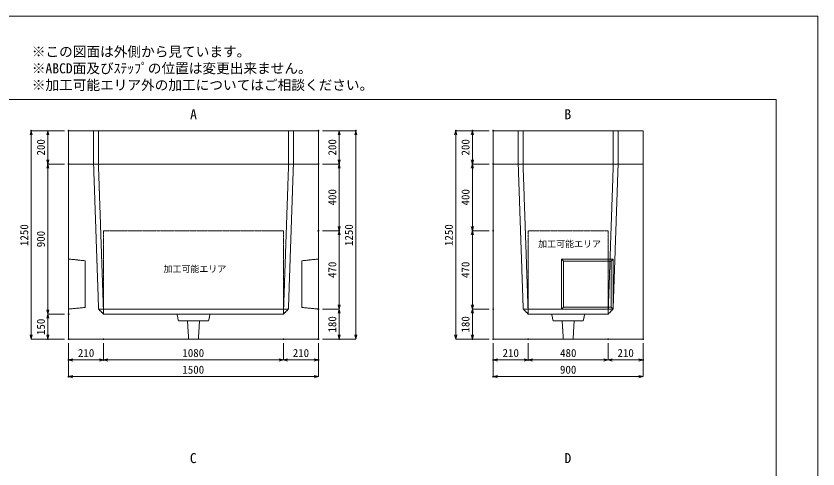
# Model space of a CAD drawing. Units: millimetres, scale not verified. Extents: x -3712 to 3712, y -2625 to 2625.
# Drawn here: x -1103 to 3712, y -91 to 2625 of the extents above; entities that cross this region are included whole.
import ezdxf
from ezdxf.enums import TextEntityAlignment as Align

# ---------------------------------------------------------------- set-up
doc = ezdxf.new("R2010")
doc.units = ezdxf.units.MM
doc.header["$LTSCALE"] = 10
doc.header["$PDMODE"] = 32
doc.header["$PDSIZE"] = 5
doc.linetypes.add('LONG_DASHED1', pattern=[7, 6, -1])
doc.linetypes.add('LONG_DOUBLE_CHAIN', pattern=[21.8, 18, -1, 0.6, -0.6, 0.6, -1])
for name, color, linetype, lineweight in [('0-0_D-TTL', 7, 'Continuous', 9), ('0-1_Defpoints', 7, 'Continuous', 9), ('0-3_D-TTL-TXT', 7, 'Continuous', 9), ('0-5_D-STR-STR5', 1, 'LONG_DOUBLE_CHAIN', 9), ('0-6_D-STR-DIM', 3, 'Continuous', 9), ('0-7_0', 7, 'Continuous', 9), ('0-8_D-STR', 7, 'LONG_DASHED1', 9)]:
    doc.layers.add(name, color=color, linetype=linetype, lineweight=lineweight)
doc.layers.add('0-4_D-STR-TXT', color=7, linetype='Continuous')
doc.styles.add('ＭＳ ゴシック', font='')
doc.styles.get('ＭＳ ゴシック').set_extended_font_data('MS Gothic')

# ---------------------------------------------------------------- blocks, each defined once
blk = doc.blocks.new('A$C4DE05FD1')
at = {"layer": '0-0_D-TTL', "color": 134}
for p, q in [((2000, 38000), (57400, 38000)), ((57400, 38000), (57400, 2000))]:
    blk.add_line(p, q, dxfattribs=at)
at = {"layer": '0-1_Defpoints', "color": 134}
for p, q in [((0, 42000), (59400, 42000)), ((59400, 42000), (59400, 0))]:
    blk.add_line(p, q, dxfattribs=at)
at = {"layer": '0-3_D-TTL-TXT', "style": 'ＭＳ ゴシック'}
for s, p in [('※この図面は外側から見ています。', (21630.46, 39907.83)), ('※ABCD面及びｽﾃｯﾌﾟの位置は変更出来ません。', (21630.46, 39107.83)), ('※加工可能エリア外の加工についてはご相談ください。', (21630.46, 38307.83))]:
    blk.add_text(s, height=481.1, dxfattribs=at).set_placement(p, align=Align.BOTTOM_LEFT)
blk = doc.blocks.new('A$C31CA379A')
at = {"layer": '0-4_D-STR-TXT', "style": 'ＭＳ ゴシック'}
for s, p in [('A', (-162.94, -1095.26)), ('B', (17819.31, -1095.26)), ('C', (-175.69, -17595.27)), ('D', (17819.31, -17595.27))]:
    blk.add_text(s, height=481.1, dxfattribs=at).set_placement(p, align=Align.BOTTOM_LEFT)
blk = doc.blocks.new('_Open30')
at = {"layer": '0-7_0'}
blk.add_line((0, 0), (-10, 0), dxfattribs=at)
blk.add_lwpolyline([(-10, 2.679), (0, 0), (-10, -2.679)], dxfattribs=at)
blk = doc.blocks.new('A$C2B62020E')
at = {"layer": '0-8_D-STR', "linetype": 'Continuous'}
for p, q in [((-7500, 0), (7500, 0)), ((-7500, 0), (-7500, -2000)), ((7500, 0), (7500, -2000)), ((-7500, -2000), (7500, -2000))]:
    blk.add_line(p, q, dxfattribs=at)
at = {"layer": '0-8_D-STR'}
for p, q in [((-6000, 0), (-6000, -2000)), ((-5700, 0), (-5700, -2000)), ((5700, 0), (5700, -2000)), ((6000, 0), (6000, -2000))]:
    blk.add_line(p, q, dxfattribs=at)
blk = doc.blocks.new('A$C26400E62')
at = {"layer": '0-8_D-STR', "linetype": 'Continuous'}
for p, q in [((-4500, 0), (4500, 0)), ((-4500, 0), (-4500, -2000)), ((4500, 0), (4500, -2000)), ((-4500, -2000), (4500, -2000))]:
    blk.add_line(p, q, dxfattribs=at)
at = {"layer": '0-8_D-STR'}
for p, q in [((-3000, 0), (-3000, -2000)), ((-2700, 0), (-2700, -2000)), ((2700, 0), (2700, -2000)), ((3000, 0), (3000, -2000))]:
    blk.add_line(p, q, dxfattribs=at)
blk = doc.blocks.new('A$C6FEE151A')
at = {"layer": '0-5_D-STR-STR5'}
for points in [[(5400, -4000), (-5400, -4000), (-5400, -8700)], [(5400, -4000), (5400, -8700), (-5400, -8700)]]:
    blk.add_lwpolyline(points, dxfattribs=at)
at = {"layer": '0-8_D-STR', "linetype": 'Continuous'}
for p, q in [((-7500, 0), (7500, 0)), ((7500, 0), (7500, -10500))]:
    blk.add_line(p, q, dxfattribs=at)
at = {"layer": '0-8_D-STR'}
for p, q in [((-6000, 0), (-5700, -8700)), ((-5710.3, 0), (-5400, -9000)), ((5710.3, 0), (5400, -9000)), ((6000, 0), (5700, -8700)), ((-7500, -5700), (-6500, -5800)), ((7500, -5700), (6500, -5800)), ((-6500, -8600), (-6500, -5800)), ((6500, -8600), (6500, -5800)), ((-7500, -8700), (-6500, -8600)), ((7500, -8700), (6500, -8600)), ((-5400, -9000), (-5700, -8700)), ((-5700, -8700), (5700, -8700)), ((-900, -9400), (-1000, -9000)), ((900, -9400), (1000, -9000)), ((-900, -9400), (900, -9400)), ((-360, -9400), (-294.1, -10500)), ((360, -9400), (294.1, -10500))]:
    blk.add_line(p, q, dxfattribs=at)
at = {"layer": '0-8_D-STR', "linetype": 'Continuous'}
blk.add_lwpolyline([(-7500, 0), (-7500, -10500), (7500, -10500)], dxfattribs=at)
at = {"layer": '0-8_D-STR'}
blk.add_lwpolyline([(-5400, -9000), (5400, -9000), (5700, -8700)], dxfattribs=at)
blk = doc.blocks.new('A$C3F8D5074')
at = {"layer": '0-5_D-STR-STR5'}
for points in [[(2400, -4000), (-2400, -4000), (-2400, -8700)], [(2400, -4000), (2400, -8700), (-2400, -8700)]]:
    blk.add_lwpolyline(points, dxfattribs=at)
at = {"layer": '0-8_D-STR', "linetype": 'Continuous'}
for p, q in [((-4500, 0), (4500, 0)), ((4500, 0), (4500, -10500)), ((-400, -5700), (2700, -5700)), ((-400, -5700), (-400, -8700)), ((-280, -5820), (-400, -5700)), ((2700, -5700), (2580, -5820)), ((2700, -5700), (2700, -8700)), ((-280, -5820), (2580, -5820)), ((-280, -5820), (-280, -8580)), ((2580, -5820), (2580, -8580)), ((-280, -8580), (-400, -8700)), ((-280, -8580), (2580, -8580)), ((2700, -8700), (2580, -8580)), ((-400, -8700), (2700, -8700))]:
    blk.add_line(p, q, dxfattribs=at)
at = {"layer": '0-8_D-STR'}
for p, q in [((-2710.3, 0), (-2400, -9000)), ((2710.3, 0), (2400, -9000)), ((3000, 0), (2700, -8700)), ((-2400, -9000), (-2700, -8700)), ((-2400, -9000), (2400, -9000)), ((-900, -9400), (-1000, -9000)), ((900, -9400), (1000, -9000)), ((2400, -9000), (2700, -8700)), ((-900, -9400), (900, -9400)), ((-360, -9400), (-294.1, -10500)), ((360, -9400), (294.1, -10500))]:
    blk.add_line(p, q, dxfattribs=at)
at = {"layer": '0-8_D-STR', "linetype": 'Continuous'}
blk.add_lwpolyline([(-4500, 0), (-4500, -10500), (4500, -10500)], dxfattribs=at)
at = {"layer": '0-8_D-STR'}
blk.add_lwpolyline([(-3000, 0), (-2700, -8700), (2700, -8700)], dxfattribs=at)

msp = doc.modelspace()

# ---------------------------------------------------------------- linework, layer by layer
at = {"layer": '0-1_Defpoints'}
for p in [(-1012.5, 1937.5), (-787.5, 1937.5), (-787.5, 1937.5), (712.5, 1937.5), (937.5, 1937.5), (1537.5, 1937.5), (1637.5, 1937.5), (1762.5, 1937.5), (-912.5, 1737.5), (-912.5, 1737.5), (-787.5, 1737.5), (-787.5, 1737.5), (712.5, 1737.5), (837.5, 1737.5), (1637.5, 1737.5), (1762.5, 1737.5), (1762.5, 1737.5), (712.5, 1337.5), (837.5, 1337.5), (1637.5, 1337.5), (1762.5, 1337.5), (712.5, 867.5), (1762.5, 867.5), (-787.5, 837.5), (-912.5, 687.5), (-787.5, 687.5), (-787.5, 687.5), (-577.5, 687.5), (502.5, 687.5), (712.5, 687.5), (837.5, 687.5), (1637.5, 687.5), (1762.5, 687.5), (1762.5, 687.5), (1972.5, 687.5), (2452.5, 687.5), (2662.5, 687.5), (-787.5, 562.5), (-577.5, 562.5), (712.5, 562.5), (1762.5, 562.5), (1972.5, 562.5), (2662.5, 562.5), (-787.5, 462.5), (1762.5, 462.5)]:
    msp.add_point(p, dxfattribs=at)
at = {"layer": '0-6_D-STR-DIM'}
for p, q in [((-812.5, 1937.5), (-1012.5, 1937.5)), ((-812.5, 1937.5), (-912.5, 1937.5)), ((737.5, 1937.5), (937.5, 1937.5)), ((737.5, 1937.5), (837.5, 1937.5)), ((1737.5, 1937.5), (1537.5, 1937.5)), ((1737.5, 1937.5), (1637.5, 1937.5)), ((-1012.5, 712.5), (-1012.5, 1912.5)), ((-912.5, 1912.5), (-912.5, 1762.5)), ((837.5, 1912.5), (837.5, 1762.5)), ((937.5, 712.5), (937.5, 1912.5)), ((1537.5, 712.5), (1537.5, 1912.5)), ((1637.5, 1762.5), (1637.5, 1912.5)), ((-812.5, 1737.5), (-912.5, 1737.5)), ((-812.5, 1737.5), (-912.5, 1737.5)), ((737.5, 1737.5), (837.5, 1737.5)), ((737.5, 1737.5), (837.5, 1737.5)), ((1737.5, 1737.5), (1637.5, 1737.5)), ((1737.5, 1737.5), (1637.5, 1737.5)), ((-912.5, 862.5), (-912.5, 1712.5)), ((837.5, 1712.5), (837.5, 1362.5)), ((1637.5, 1362.5), (1637.5, 1712.5)), ((737.5, 1337.5), (837.5, 1337.5)), ((737.5, 1337.5), (837.5, 1337.5)), ((837.5, 892.5), (837.5, 1312.5)), ((1737.5, 1337.5), (1637.5, 1337.5)), ((1737.5, 1337.5), (1637.5, 1337.5)), ((1637.5, 892.5), (1637.5, 1312.5)), ((737.5, 867.5), (837.5, 867.5)), ((737.5, 867.5), (837.5, 867.5)), ((1737.5, 867.5), (1637.5, 867.5)), ((1737.5, 867.5), (1637.5, 867.5)), ((-812.5, 837.5), (-912.5, 837.5)), ((-812.5, 837.5), (-912.5, 837.5)), ((837.5, 842.5), (837.5, 712.5)), ((1637.5, 842.5), (1637.5, 712.5)), ((-912.5, 812.5), (-912.5, 712.5)), ((-812.5, 687.5), (-1012.5, 687.5)), ((-812.5, 687.5), (-912.5, 687.5)), ((737.5, 687.5), (837.5, 687.5)), ((737.5, 687.5), (937.5, 687.5)), ((1737.5, 687.5), (1537.5, 687.5)), ((1737.5, 687.5), (1637.5, 687.5)), ((-787.5, 662.5), (-787.5, 462.5)), ((-787.5, 662.5), (-787.5, 562.5)), ((-577.5, 662.5), (-577.5, 562.5)), ((-577.5, 662.5), (-577.5, 562.5)), ((502.5, 662.5), (502.5, 562.5)), ((502.5, 662.5), (502.5, 562.5)), ((712.5, 662.5), (712.5, 562.5)), ((712.5, 662.5), (712.5, 462.5)), ((1762.5, 662.5), (1762.5, 462.5)), ((1762.5, 662.5), (1762.5, 562.5)), ((1972.5, 662.5), (1972.5, 562.5)), ((1972.5, 662.5), (1972.5, 562.5)), ((2452.5, 662.5), (2452.5, 562.5)), ((2452.5, 662.5), (2452.5, 562.5)), ((2662.5, 662.5), (2662.5, 562.5)), ((2662.5, 662.5), (2662.5, 462.5)), ((-602.5, 562.5), (-762.5, 562.5)), ((477.5, 562.5), (-552.5, 562.5)), ((527.5, 562.5), (687.5, 562.5)), ((1947.5, 562.5), (1787.5, 562.5)), ((2427.5, 562.5), (1997.5, 562.5)), ((2477.5, 562.5), (2637.5, 562.5)), ((687.5, 462.5), (-762.5, 462.5)), ((2637.5, 462.5), (1787.5, 462.5))]:
    msp.add_line(p, q, dxfattribs=at)

# ---------------------------------------------------------------- block references
at = {"layer": '0-0_D-TTL', "xscale": 0.125, "yscale": 0.125}
msp.add_blockref('A$C4DE05FD1', (-3712.5, -2625), dxfattribs=at)
at = {"layer": '0-4_D-STR-TXT', "xscale": 0.125, "yscale": 0.125}
msp.add_blockref('A$C31CA379A', (-37.5, 2125), dxfattribs=at)
at = {"layer": '0-6_D-STR-DIM', "xscale": 2.5, "yscale": 2.5}
for p, rotation in [((-1012.5, 1937.5), 90), ((-912.5, 1937.5), 90), ((837.5, 1937.5), 90), ((937.5, 1937.5), 90), ((1537.5, 1937.5), 90), ((1637.5, 1937.5), 90), ((-912.5, 1737.5), 270), ((-912.5, 1737.5), 90), ((837.5, 1737.5), 270), ((837.5, 1737.5), 90), ((1637.5, 1737.5), 270), ((1637.5, 1737.5), 90), ((837.5, 1337.5), 270), ((1637.5, 1337.5), 270), ((837.5, 1337.5), 90), ((1637.5, 1337.5), 90), ((837.5, 867.5), 270), ((837.5, 867.5), 90), ((1637.5, 867.5), 270), ((1637.5, 867.5), 90), ((-912.5, 837.5), 270), ((-912.5, 837.5), 90), ((-1012.5, 687.5), 270), ((-912.5, 687.5), 270), ((837.5, 687.5), 270), ((937.5, 687.5), 270), ((1537.5, 687.5), 270), ((1637.5, 687.5), 270), ((-787.5, 562.5), 180), ((-577.5, 562.5), 180), ((502.5, 562.5), 180), ((1762.5, 562.5), 180), ((1972.5, 562.5), 180), ((2452.5, 562.5), 180), ((-787.5, 462.5), 180), ((1762.5, 462.5), 180)]:
    msp.add_blockref('_Open30', p, dxfattribs=dict(at, rotation=rotation))
for p in [(-577.5, 562.5), (502.5, 562.5), (712.5, 562.5), (1972.5, 562.5), (2452.5, 562.5), (2662.5, 562.5), (712.5, 462.5), (2662.5, 462.5)]:
    msp.add_blockref('_Open30', p, dxfattribs=at)
at = {"layer": '0-8_D-STR', "xscale": 0.1, "yscale": 0.1}
for name, p in [('A$C2B62020E', (-37.5, 1937.5)), ('A$C26400E62', (2212.5, 1937.5)), ('A$C6FEE151A', (-37.5, 1737.5)), ('A$C3F8D5074', (2212.5, 1737.5))]:
    msp.add_blockref(name, p, dxfattribs=at)

# ---------------------------------------------------------------- texts
at = {"layer": '0-5_D-STR-STR5', "style": 'ＭＳ ゴシック'}
for p in [(2032.15, 1227.02), (-217.85, 1077.04)]:
    msp.add_text('加工可能エリア', height=38.49, dxfattribs=at).set_placement(p, align=Align.BOTTOM_LEFT)
at = {"layer": '0-6_D-STR-DIM', "style": 'ＭＳ ゴシック'}
for s, p in [('200', (-915.75, 1788.5)), ('200', (834.25, 1788.5)), ('200', (1634.25, 1788.5)), ('400', (834.25, 1489)), ('400', (1634.25, 1489)), ('1250', (-1015.75, 1245.6)), ('1250', (934.25, 1245.6)), ('1250', (1534.25, 1245.6)), ('900', (-915.75, 1238.38)), ('470', (834.25, 1054)), ('470', (1634.25, 1054)), ('180', (834.25, 726.85)), ('180', (1634.25, 726.85)), ('150', (-915.75, 711.85))]:
    msp.add_text(s, height=48.09, rotation=90, dxfattribs=at).set_placement(p, align=Align.BOTTOM_LEFT)
for s, p in [('210', (-731.5, 565.75)), ('1080', (-104.4, 565.75)), ('210', (558.5, 565.75)), ('210', (1818.5, 565.75)), ('480', (2164, 565.75)), ('210', (2508.5, 565.75)), ('1500', (-104.4, 465.75)), ('900', (2163.37, 465.75))]:
    msp.add_text(s, height=48.09, dxfattribs=at).set_placement(p, align=Align.BOTTOM_LEFT)

doc.saveas('drawing.dxf')
